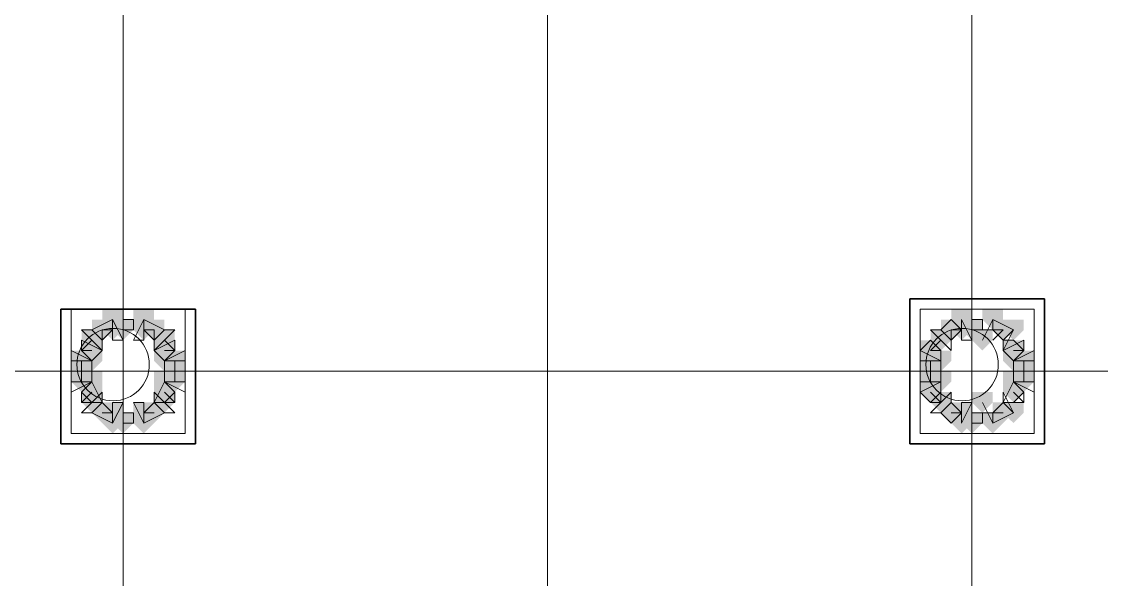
# Model space of a CAD drawing. Header units: millimetres. Extents: x 2315 to 4619, y 1334 to 1897.
# Drawn here: x 3930.9 to 3937.27, y 1537.96 to 1541.26 of the extents above; entities that cross this region are included whole.
import ezdxf

# ---------------------------------------------------------------- set-up
doc = ezdxf.new("R2010")
doc.units = ezdxf.units.MM
for name, color, linetype, true_color in [('PDF_10', 7, 'Continuous', 0x00b85c), ('PDF_AXIS', 7, 'Continuous', 0x00b85c), ('PDF_柱构件', 7, 'Continuous', 0x00b85c), ('PDF_转运站初步方案', 7, 'Continuous', 0x00b85c)]:
    doc.layers.add(name, color=color, linetype=linetype, true_color=true_color)
doc.layers.add('PDF_中心线层', color=1, linetype='Continuous')
doc.layers.add('PDF_粗实线层', color=7, linetype='Continuous')

msp = doc.modelspace()

# ---------------------------------------------------------------- hatches: boundary and pattern name
at = {"layer": 'PDF_10', "transparency": 33554559}
for points in [[(3931.3739, 1539.4974), (3931.3128, 1539.4974), (3931.3128, 1539.4363), (3931.3739, 1539.3752), (3931.4349, 1539.4363), (3931.4349, 1539.4974)], [(3931.3739, 1539.4974), (3931.3128, 1539.4974), (3931.3128, 1539.4363), (3931.3739, 1539.3752), (3931.4349, 1539.4363), (3931.4349, 1539.4974)], [(3931.496, 1539.4974), (3931.4349, 1539.4974), (3931.4349, 1539.4363), (3931.496, 1539.3752), (3931.5571, 1539.4363), (3931.5571, 1539.4974)], [(3931.496, 1539.4974), (3931.4349, 1539.4974), (3931.4349, 1539.4363), (3931.496, 1539.3752), (3931.5571, 1539.4363), (3931.5571, 1539.4974)], [(3931.6793, 1539.4974), (3931.6182, 1539.4974), (3931.6182, 1539.4363), (3931.6793, 1539.3752), (3931.7404, 1539.4363), (3931.7404, 1539.4974)], [(3931.6793, 1539.4974), (3931.6182, 1539.4974), (3931.6182, 1539.4363), (3931.6793, 1539.3752), (3931.7404, 1539.4363), (3931.7404, 1539.4974)], [(3936.3825, 1539.4974), (3936.3214, 1539.4974), (3936.3214, 1539.4363), (3936.3825, 1539.3752), (3936.4436, 1539.4363), (3936.4436, 1539.4974)], [(3936.3825, 1539.4974), (3936.3214, 1539.4974), (3936.3214, 1539.4363), (3936.3825, 1539.3752), (3936.4436, 1539.4363), (3936.4436, 1539.4974)], [(3936.5047, 1539.4974), (3936.4436, 1539.4974), (3936.4436, 1539.4363), (3936.5047, 1539.3752), (3936.5658, 1539.4363), (3936.5658, 1539.4974)], [(3936.5047, 1539.4974), (3936.4436, 1539.4974), (3936.4436, 1539.4363), (3936.5047, 1539.3752), (3936.5658, 1539.4363), (3936.5658, 1539.4974)], [(3936.6879, 1539.4974), (3936.6268, 1539.4974), (3936.6268, 1539.4363), (3936.6879, 1539.3752), (3936.749, 1539.4363), (3936.749, 1539.4974)], [(3936.6879, 1539.4974), (3936.6268, 1539.4974), (3936.6268, 1539.4363), (3936.6879, 1539.3752), (3936.749, 1539.4363), (3936.749, 1539.4974)], [(3931.3128, 1539.3752), (3931.2517, 1539.3752), (3931.2517, 1539.3141), (3931.3128, 1539.253), (3931.3739, 1539.3141), (3931.3739, 1539.3752)], [(3931.3128, 1539.3752), (3931.2517, 1539.3752), (3931.2517, 1539.3141), (3931.3128, 1539.253), (3931.3739, 1539.3141), (3931.3739, 1539.3752)], [(3931.7404, 1539.3752), (3931.6793, 1539.3752), (3931.6793, 1539.3141), (3931.7404, 1539.253), (3931.8014, 1539.3141), (3931.8014, 1539.3752)], [(3931.7404, 1539.3752), (3931.6793, 1539.3752), (3931.6793, 1539.3141), (3931.7404, 1539.253), (3931.8014, 1539.3141), (3931.8014, 1539.3752)], [(3936.2604, 1539.3752), (3936.1993, 1539.3752), (3936.1993, 1539.3141), (3936.2604, 1539.253), (3936.3214, 1539.3141), (3936.3214, 1539.3752)], [(3936.2604, 1539.3752), (3936.1993, 1539.3752), (3936.1993, 1539.3141), (3936.2604, 1539.253), (3936.3214, 1539.3141), (3936.3214, 1539.3752)], [(3936.749, 1539.3752), (3936.6879, 1539.3752), (3936.6879, 1539.3141), (3936.749, 1539.253), (3936.8101, 1539.3141), (3936.8101, 1539.3752)], [(3936.749, 1539.3752), (3936.6879, 1539.3752), (3936.6879, 1539.3141), (3936.749, 1539.253), (3936.8101, 1539.3141), (3936.8101, 1539.3752)], [(3931.2517, 1539.253), (3931.1906, 1539.253), (3931.1906, 1539.192), (3931.2517, 1539.1309), (3931.3128, 1539.192), (3931.3128, 1539.253)], [(3931.2517, 1539.253), (3931.1906, 1539.253), (3931.1906, 1539.192), (3931.2517, 1539.1309), (3931.3128, 1539.192), (3931.3128, 1539.253)], [(3931.2517, 1539.253), (3931.1906, 1539.253), (3931.1906, 1539.192), (3931.2517, 1539.1309), (3931.3128, 1539.192), (3931.3128, 1539.253)], [(3931.8014, 1539.253), (3931.7404, 1539.253), (3931.7404, 1539.192), (3931.8014, 1539.1309), (3931.8625, 1539.192), (3931.8625, 1539.253)], [(3931.8014, 1539.253), (3931.7404, 1539.253), (3931.7404, 1539.192), (3931.8014, 1539.1309), (3931.8625, 1539.192), (3931.8625, 1539.253)], [(3931.8014, 1539.253), (3931.7404, 1539.253), (3931.7404, 1539.192), (3931.8014, 1539.1309), (3931.8625, 1539.192), (3931.8625, 1539.253)], [(3936.2604, 1539.253), (3936.1993, 1539.253), (3936.1993, 1539.192), (3936.2604, 1539.1309), (3936.3214, 1539.192), (3936.3214, 1539.253)], [(3936.2604, 1539.253), (3936.1993, 1539.253), (3936.1993, 1539.192), (3936.2604, 1539.1309), (3936.3214, 1539.192), (3936.3214, 1539.253)], [(3936.8101, 1539.253), (3936.749, 1539.253), (3936.749, 1539.192), (3936.8101, 1539.1309), (3936.8712, 1539.192), (3936.8712, 1539.253)], [(3936.8101, 1539.253), (3936.749, 1539.253), (3936.749, 1539.192), (3936.8101, 1539.1309), (3936.8712, 1539.192), (3936.8712, 1539.253)], [(3931.3128, 1539.1309), (3931.2517, 1539.1309), (3931.2517, 1539.0698), (3931.3128, 1539.0087), (3931.3739, 1539.0698), (3931.3739, 1539.1309)], [(3931.3128, 1539.1309), (3931.2517, 1539.1309), (3931.2517, 1539.0698), (3931.3128, 1539.0087), (3931.3739, 1539.0698), (3931.3739, 1539.1309)], [(3931.7404, 1539.1309), (3931.6793, 1539.1309), (3931.6793, 1539.0698), (3931.7404, 1539.0087), (3931.8014, 1539.0698), (3931.8014, 1539.1309)], [(3931.7404, 1539.1309), (3931.6793, 1539.1309), (3931.6793, 1539.0698), (3931.7404, 1539.0087), (3931.8014, 1539.0698), (3931.8014, 1539.1309)], [(3936.2604, 1539.1309), (3936.1993, 1539.1309), (3936.1993, 1539.0698), (3936.2604, 1539.0087), (3936.3214, 1539.0698), (3936.3214, 1539.1309)], [(3936.2604, 1539.1309), (3936.1993, 1539.1309), (3936.1993, 1539.0698), (3936.2604, 1539.0087), (3936.3214, 1539.0698), (3936.3214, 1539.1309)], [(3936.749, 1539.1309), (3936.6879, 1539.1309), (3936.6879, 1539.0698), (3936.749, 1539.0087), (3936.8101, 1539.0698), (3936.8101, 1539.1309)], [(3936.749, 1539.1309), (3936.6879, 1539.1309), (3936.6879, 1539.0698), (3936.749, 1539.0087), (3936.8101, 1539.0698), (3936.8101, 1539.1309)], [(3931.3739, 1539.0087), (3931.3128, 1539.0087), (3931.3128, 1538.9476), (3931.3739, 1538.8866), (3931.4349, 1538.9476), (3931.4349, 1539.0087)], [(3931.3739, 1539.0087), (3931.3128, 1539.0087), (3931.3128, 1538.9476), (3931.3739, 1538.8866), (3931.4349, 1538.9476), (3931.4349, 1539.0087)], [(3931.3739, 1539.0087), (3931.3128, 1539.0087), (3931.3128, 1538.9476), (3931.3739, 1538.8866), (3931.4349, 1538.9476), (3931.4349, 1539.0087)], [(3931.6793, 1539.0087), (3931.6182, 1539.0087), (3931.6182, 1538.9476), (3931.6793, 1538.8866), (3931.7404, 1538.9476), (3931.7404, 1539.0087)], [(3931.6793, 1539.0087), (3931.6182, 1539.0087), (3931.6182, 1538.9476), (3931.6793, 1538.8866), (3931.7404, 1538.9476), (3931.7404, 1539.0087)], [(3931.6793, 1539.0087), (3931.6182, 1539.0087), (3931.6182, 1538.9476), (3931.6793, 1538.8866), (3931.7404, 1538.9476), (3931.7404, 1539.0087)], [(3936.3825, 1539.0087), (3936.3214, 1539.0087), (3936.3214, 1538.9476), (3936.3825, 1538.8866), (3936.4436, 1538.9476), (3936.4436, 1539.0087)], [(3936.3825, 1539.0087), (3936.3214, 1539.0087), (3936.3214, 1538.9476), (3936.3825, 1538.8866), (3936.4436, 1538.9476), (3936.4436, 1539.0087)], [(3936.3825, 1539.0087), (3936.3214, 1539.0087), (3936.3214, 1538.9476), (3936.3825, 1538.8866), (3936.4436, 1538.9476), (3936.4436, 1539.0087)], [(3936.6879, 1539.0087), (3936.6268, 1539.0087), (3936.6268, 1538.9476), (3936.6879, 1538.8866), (3936.749, 1538.9476), (3936.749, 1539.0087)], [(3936.6879, 1539.0087), (3936.6268, 1539.0087), (3936.6268, 1538.9476), (3936.6879, 1538.8866), (3936.749, 1538.9476), (3936.749, 1539.0087)], [(3931.496, 1538.9476), (3931.4349, 1538.9476), (3931.4349, 1538.8866), (3931.496, 1538.8255), (3931.5571, 1538.8866), (3931.5571, 1538.9476)], [(3931.496, 1538.9476), (3931.4349, 1538.9476), (3931.4349, 1538.8866), (3931.496, 1538.8255), (3931.5571, 1538.8866), (3931.5571, 1538.9476)], [(3936.5047, 1538.9476), (3936.4436, 1538.9476), (3936.4436, 1538.8866), (3936.5047, 1538.8255), (3936.5658, 1538.8866), (3936.5658, 1538.9476)], [(3936.5047, 1538.9476), (3936.4436, 1538.9476), (3936.4436, 1538.8866), (3936.5047, 1538.8255), (3936.5658, 1538.8866), (3936.5658, 1538.9476)]]:
    msp.add_hatch(color=6, dxfattribs=at).paths.add_polyline_path(points)
at = {"layer": 'PDF_柱构件', "transparency": 33554559}
for points in [[(3931.4349, 1539.5584), (3931.3739, 1539.5584), (3931.3739, 1539.4974), (3931.4349, 1539.4363), (3931.496, 1539.4974), (3931.496, 1539.5584)], [(3931.6182, 1539.5584), (3931.5571, 1539.5584), (3931.5571, 1539.4974), (3931.6182, 1539.4363), (3931.6793, 1539.4974), (3931.6793, 1539.5584)], [(3936.4436, 1539.5584), (3936.3825, 1539.5584), (3936.3825, 1539.4974), (3936.4436, 1539.4363), (3936.5047, 1539.4974), (3936.5047, 1539.5584)], [(3936.6268, 1539.5584), (3936.5658, 1539.5584), (3936.5658, 1539.4974), (3936.6268, 1539.4363), (3936.6879, 1539.4974), (3936.6879, 1539.5584)], [(3931.4349, 1539.4974), (3931.3739, 1539.4974), (3931.3739, 1539.4363), (3931.4349, 1539.3752), (3931.496, 1539.4363), (3931.496, 1539.4974)], [(3931.6182, 1539.4974), (3931.5571, 1539.4974), (3931.5571, 1539.4363), (3931.6182, 1539.3752), (3931.6793, 1539.4363), (3931.6793, 1539.4974)], [(3936.4436, 1539.4974), (3936.3825, 1539.4974), (3936.3825, 1539.4363), (3936.4436, 1539.3752), (3936.5047, 1539.4363), (3936.5047, 1539.4974)], [(3936.749, 1539.4974), (3936.6879, 1539.4974), (3936.6879, 1539.4363), (3936.749, 1539.3752), (3936.8101, 1539.4363), (3936.8101, 1539.4974)], [(3931.3128, 1539.4363), (3931.2517, 1539.4363), (3931.2517, 1539.3752), (3931.3128, 1539.3141), (3931.3739, 1539.3752), (3931.3739, 1539.4363)], [(3931.7404, 1539.4363), (3931.6793, 1539.4363), (3931.6793, 1539.3752), (3931.7404, 1539.3141), (3931.8014, 1539.3752), (3931.8014, 1539.4363)], [(3936.3214, 1539.4363), (3936.2604, 1539.4363), (3936.2604, 1539.3752), (3936.3214, 1539.3141), (3936.3825, 1539.3752), (3936.3825, 1539.4363)], [(3936.5658, 1539.4363), (3936.5047, 1539.4363), (3936.5047, 1539.3752), (3936.5658, 1539.3141), (3936.6268, 1539.3752), (3936.6268, 1539.4363)], [(3931.2517, 1539.3141), (3931.1906, 1539.3141), (3931.1906, 1539.253), (3931.2517, 1539.192), (3931.3128, 1539.253), (3931.3128, 1539.3141)], [(3931.3128, 1539.3141), (3931.2517, 1539.3141), (3931.2517, 1539.253), (3931.3128, 1539.192), (3931.3739, 1539.253), (3931.3739, 1539.3141)], [(3931.7404, 1539.3141), (3931.6793, 1539.3141), (3931.6793, 1539.253), (3931.7404, 1539.192), (3931.8014, 1539.253), (3931.8014, 1539.3141)], [(3931.8014, 1539.3141), (3931.7404, 1539.3141), (3931.7404, 1539.253), (3931.8014, 1539.192), (3931.8625, 1539.253), (3931.8625, 1539.3141)], [(3936.2604, 1539.3141), (3936.1993, 1539.3141), (3936.1993, 1539.253), (3936.2604, 1539.192), (3936.3214, 1539.253), (3936.3214, 1539.3141)], [(3936.3214, 1539.3141), (3936.2604, 1539.3141), (3936.2604, 1539.253), (3936.3214, 1539.192), (3936.3825, 1539.253), (3936.3825, 1539.3141)], [(3936.749, 1539.3141), (3936.6879, 1539.3141), (3936.6879, 1539.253), (3936.749, 1539.192), (3936.8101, 1539.253), (3936.8101, 1539.3141)], [(3936.8101, 1539.3141), (3936.749, 1539.3141), (3936.749, 1539.253), (3936.8101, 1539.192), (3936.8712, 1539.253), (3936.8712, 1539.3141)], [(3931.2517, 1539.192), (3931.1906, 1539.192), (3931.1906, 1539.1309), (3931.2517, 1539.0698), (3931.3128, 1539.1309), (3931.3128, 1539.192)], [(3931.3128, 1539.192), (3931.2517, 1539.192), (3931.2517, 1539.1309), (3931.3128, 1539.0698), (3931.3739, 1539.1309), (3931.3739, 1539.192)], [(3931.7404, 1539.192), (3931.6793, 1539.192), (3931.6793, 1539.1309), (3931.7404, 1539.0698), (3931.8014, 1539.1309), (3931.8014, 1539.192)], [(3931.8014, 1539.192), (3931.7404, 1539.192), (3931.7404, 1539.1309), (3931.8014, 1539.0698), (3931.8625, 1539.1309), (3931.8625, 1539.192)], [(3936.2604, 1539.192), (3936.1993, 1539.192), (3936.1993, 1539.1309), (3936.2604, 1539.0698), (3936.3214, 1539.1309), (3936.3214, 1539.192)], [(3936.3214, 1539.192), (3936.2604, 1539.192), (3936.2604, 1539.1309), (3936.3214, 1539.0698), (3936.3825, 1539.1309), (3936.3825, 1539.192)], [(3936.749, 1539.192), (3936.6879, 1539.192), (3936.6879, 1539.1309), (3936.749, 1539.0698), (3936.8101, 1539.1309), (3936.8101, 1539.192)], [(3936.8101, 1539.192), (3936.749, 1539.192), (3936.749, 1539.1309), (3936.8101, 1539.0698), (3936.8712, 1539.1309), (3936.8712, 1539.192)], [(3931.3128, 1539.0698), (3931.2517, 1539.0698), (3931.2517, 1539.0087), (3931.3128, 1538.9476), (3931.3739, 1539.0087), (3931.3739, 1539.0698)], [(3931.7404, 1539.0698), (3931.6793, 1539.0698), (3931.6793, 1539.0087), (3931.7404, 1538.9476), (3931.8014, 1539.0087), (3931.8014, 1539.0698)], [(3936.3214, 1539.0698), (3936.2604, 1539.0698), (3936.2604, 1539.0087), (3936.3214, 1538.9476), (3936.3825, 1539.0087), (3936.3825, 1539.0698)], [(3936.5658, 1539.0698), (3936.5047, 1539.0698), (3936.5047, 1539.0087), (3936.5658, 1538.9476), (3936.6268, 1539.0087), (3936.6268, 1539.0698)], [(3931.4349, 1539.0087), (3931.3739, 1539.0087), (3931.3739, 1538.9476), (3931.4349, 1538.8866), (3931.496, 1538.9476), (3931.496, 1539.0087)], [(3931.6182, 1539.0087), (3931.5571, 1539.0087), (3931.5571, 1538.9476), (3931.6182, 1538.8866), (3931.6793, 1538.9476), (3931.6793, 1539.0087)], [(3936.4436, 1539.0087), (3936.3825, 1539.0087), (3936.3825, 1538.9476), (3936.4436, 1538.8866), (3936.5047, 1538.9476), (3936.5047, 1539.0087)], [(3936.749, 1539.0087), (3936.6879, 1539.0087), (3936.6879, 1538.9476), (3936.749, 1538.8866), (3936.8101, 1538.9476), (3936.8101, 1539.0087)], [(3931.4349, 1538.9476), (3931.3739, 1538.9476), (3931.3739, 1538.8866), (3931.4349, 1538.8255), (3931.496, 1538.8866), (3931.496, 1538.9476)], [(3931.6182, 1538.9476), (3931.5571, 1538.9476), (3931.5571, 1538.8866), (3931.6182, 1538.8255), (3931.6793, 1538.8866), (3931.6793, 1538.9476)], [(3936.4436, 1538.9476), (3936.3825, 1538.9476), (3936.3825, 1538.8866), (3936.4436, 1538.8255), (3936.5047, 1538.8866), (3936.5047, 1538.9476)], [(3936.6268, 1538.9476), (3936.5658, 1538.9476), (3936.5658, 1538.8866), (3936.6268, 1538.8255), (3936.6879, 1538.8866), (3936.6879, 1538.9476)]]:
    msp.add_hatch(color=6, dxfattribs=at).paths.add_polyline_path(points)
at = {"layer": 'PDF_转运站初步方案', "transparency": 33554559}
for points in [[(3931.3739, 1539.4974), (3931.3128, 1539.4974), (3931.3128, 1539.4363), (3931.3739, 1539.3752), (3931.4349, 1539.4363), (3931.4349, 1539.4974)], [(3931.3739, 1539.4974), (3931.3128, 1539.4974), (3931.3128, 1539.4363), (3931.3739, 1539.3752), (3931.4349, 1539.4363), (3931.4349, 1539.4974)], [(3931.496, 1539.4974), (3931.4349, 1539.4974), (3931.4349, 1539.4363), (3931.496, 1539.3752), (3931.5571, 1539.4363), (3931.5571, 1539.4974)], [(3931.496, 1539.4974), (3931.4349, 1539.4974), (3931.4349, 1539.4363), (3931.496, 1539.3752), (3931.5571, 1539.4363), (3931.5571, 1539.4974)], [(3931.6793, 1539.4974), (3931.6182, 1539.4974), (3931.6182, 1539.4363), (3931.6793, 1539.3752), (3931.7404, 1539.4363), (3931.7404, 1539.4974)], [(3931.6793, 1539.4974), (3931.6182, 1539.4974), (3931.6182, 1539.4363), (3931.6793, 1539.3752), (3931.7404, 1539.4363), (3931.7404, 1539.4974)], [(3936.3825, 1539.4974), (3936.3214, 1539.4974), (3936.3214, 1539.4363), (3936.3825, 1539.3752), (3936.4436, 1539.4363), (3936.4436, 1539.4974)], [(3936.3825, 1539.4974), (3936.3214, 1539.4974), (3936.3214, 1539.4363), (3936.3825, 1539.3752), (3936.4436, 1539.4363), (3936.4436, 1539.4974)], [(3936.5047, 1539.4974), (3936.4436, 1539.4974), (3936.4436, 1539.4363), (3936.5047, 1539.3752), (3936.5658, 1539.4363), (3936.5658, 1539.4974)], [(3936.5047, 1539.4974), (3936.4436, 1539.4974), (3936.4436, 1539.4363), (3936.5047, 1539.3752), (3936.5658, 1539.4363), (3936.5658, 1539.4974)], [(3936.6879, 1539.4974), (3936.6268, 1539.4974), (3936.6268, 1539.4363), (3936.6879, 1539.3752), (3936.749, 1539.4363), (3936.749, 1539.4974)], [(3936.6879, 1539.4974), (3936.6268, 1539.4974), (3936.6268, 1539.4363), (3936.6879, 1539.3752), (3936.749, 1539.4363), (3936.749, 1539.4974)], [(3931.3128, 1539.3752), (3931.2517, 1539.3752), (3931.2517, 1539.3141), (3931.3128, 1539.253), (3931.3739, 1539.3141), (3931.3739, 1539.3752)], [(3931.3128, 1539.3752), (3931.2517, 1539.3752), (3931.2517, 1539.3141), (3931.3128, 1539.253), (3931.3739, 1539.3141), (3931.3739, 1539.3752)], [(3931.7404, 1539.3752), (3931.6793, 1539.3752), (3931.6793, 1539.3141), (3931.7404, 1539.253), (3931.8014, 1539.3141), (3931.8014, 1539.3752)], [(3931.7404, 1539.3752), (3931.6793, 1539.3752), (3931.6793, 1539.3141), (3931.7404, 1539.253), (3931.8014, 1539.3141), (3931.8014, 1539.3752)], [(3936.2604, 1539.3752), (3936.1993, 1539.3752), (3936.1993, 1539.3141), (3936.2604, 1539.253), (3936.3214, 1539.3141), (3936.3214, 1539.3752)], [(3936.2604, 1539.3752), (3936.1993, 1539.3752), (3936.1993, 1539.3141), (3936.2604, 1539.253), (3936.3214, 1539.3141), (3936.3214, 1539.3752)], [(3936.749, 1539.3752), (3936.6879, 1539.3752), (3936.6879, 1539.3141), (3936.749, 1539.253), (3936.8101, 1539.3141), (3936.8101, 1539.3752)], [(3936.749, 1539.3752), (3936.6879, 1539.3752), (3936.6879, 1539.3141), (3936.749, 1539.253), (3936.8101, 1539.3141), (3936.8101, 1539.3752)], [(3931.2517, 1539.253), (3931.1906, 1539.253), (3931.1906, 1539.192), (3931.2517, 1539.1309), (3931.3128, 1539.192), (3931.3128, 1539.253)], [(3931.2517, 1539.253), (3931.1906, 1539.253), (3931.1906, 1539.192), (3931.2517, 1539.1309), (3931.3128, 1539.192), (3931.3128, 1539.253)], [(3931.8014, 1539.253), (3931.7404, 1539.253), (3931.7404, 1539.192), (3931.8014, 1539.1309), (3931.8625, 1539.192), (3931.8625, 1539.253)], [(3931.8014, 1539.253), (3931.7404, 1539.253), (3931.7404, 1539.192), (3931.8014, 1539.1309), (3931.8625, 1539.192), (3931.8625, 1539.253)], [(3936.2604, 1539.253), (3936.1993, 1539.253), (3936.1993, 1539.192), (3936.2604, 1539.1309), (3936.3214, 1539.192), (3936.3214, 1539.253)], [(3936.2604, 1539.253), (3936.1993, 1539.253), (3936.1993, 1539.192), (3936.2604, 1539.1309), (3936.3214, 1539.192), (3936.3214, 1539.253)], [(3936.8101, 1539.253), (3936.749, 1539.253), (3936.749, 1539.192), (3936.8101, 1539.1309), (3936.8712, 1539.192), (3936.8712, 1539.253)], [(3936.8101, 1539.253), (3936.749, 1539.253), (3936.749, 1539.192), (3936.8101, 1539.1309), (3936.8712, 1539.192), (3936.8712, 1539.253)], [(3931.3128, 1539.1309), (3931.2517, 1539.1309), (3931.2517, 1539.0698), (3931.3128, 1539.0087), (3931.3739, 1539.0698), (3931.3739, 1539.1309)], [(3931.3128, 1539.1309), (3931.2517, 1539.1309), (3931.2517, 1539.0698), (3931.3128, 1539.0087), (3931.3739, 1539.0698), (3931.3739, 1539.1309)], [(3931.7404, 1539.1309), (3931.6793, 1539.1309), (3931.6793, 1539.0698), (3931.7404, 1539.0087), (3931.8014, 1539.0698), (3931.8014, 1539.1309)], [(3931.7404, 1539.1309), (3931.6793, 1539.1309), (3931.6793, 1539.0698), (3931.7404, 1539.0087), (3931.8014, 1539.0698), (3931.8014, 1539.1309)], [(3936.2604, 1539.1309), (3936.1993, 1539.1309), (3936.1993, 1539.0698), (3936.2604, 1539.0087), (3936.3214, 1539.0698), (3936.3214, 1539.1309)], [(3936.2604, 1539.1309), (3936.1993, 1539.1309), (3936.1993, 1539.0698), (3936.2604, 1539.0087), (3936.3214, 1539.0698), (3936.3214, 1539.1309)], [(3936.749, 1539.1309), (3936.6879, 1539.1309), (3936.6879, 1539.0698), (3936.749, 1539.0087), (3936.8101, 1539.0698), (3936.8101, 1539.1309)], [(3936.749, 1539.1309), (3936.6879, 1539.1309), (3936.6879, 1539.0698), (3936.749, 1539.0087), (3936.8101, 1539.0698), (3936.8101, 1539.1309)], [(3931.3739, 1539.0087), (3931.3128, 1539.0087), (3931.3128, 1538.9476), (3931.3739, 1538.8866), (3931.4349, 1538.9476), (3931.4349, 1539.0087)], [(3931.3739, 1539.0087), (3931.3128, 1539.0087), (3931.3128, 1538.9476), (3931.3739, 1538.8866), (3931.4349, 1538.9476), (3931.4349, 1539.0087)], [(3931.6793, 1539.0087), (3931.6182, 1539.0087), (3931.6182, 1538.9476), (3931.6793, 1538.8866), (3931.7404, 1538.9476), (3931.7404, 1539.0087)], [(3931.6793, 1539.0087), (3931.6182, 1539.0087), (3931.6182, 1538.9476), (3931.6793, 1538.8866), (3931.7404, 1538.9476), (3931.7404, 1539.0087)], [(3936.3825, 1539.0087), (3936.3214, 1539.0087), (3936.3214, 1538.9476), (3936.3825, 1538.8866), (3936.4436, 1538.9476), (3936.4436, 1539.0087)], [(3936.3825, 1539.0087), (3936.3214, 1539.0087), (3936.3214, 1538.9476), (3936.3825, 1538.8866), (3936.4436, 1538.9476), (3936.4436, 1539.0087)], [(3936.6879, 1539.0087), (3936.6268, 1539.0087), (3936.6268, 1538.9476), (3936.6879, 1538.8866), (3936.749, 1538.9476), (3936.749, 1539.0087)], [(3936.6879, 1539.0087), (3936.6268, 1539.0087), (3936.6268, 1538.9476), (3936.6879, 1538.8866), (3936.749, 1538.9476), (3936.749, 1539.0087)], [(3931.496, 1538.9476), (3931.4349, 1538.9476), (3931.4349, 1538.8866), (3931.496, 1538.8255), (3931.5571, 1538.8866), (3931.5571, 1538.9476)], [(3931.496, 1538.9476), (3931.4349, 1538.9476), (3931.4349, 1538.8866), (3931.496, 1538.8255), (3931.5571, 1538.8866), (3931.5571, 1538.9476)], [(3936.5047, 1538.9476), (3936.4436, 1538.9476), (3936.4436, 1538.8866), (3936.5047, 1538.8255), (3936.5658, 1538.8866), (3936.5658, 1538.9476)], [(3936.5047, 1538.9476), (3936.4436, 1538.9476), (3936.4436, 1538.8866), (3936.5047, 1538.8255), (3936.5658, 1538.8866), (3936.5658, 1538.9476)]]:
    msp.add_hatch(color=6, dxfattribs=at).paths.add_polyline_path(points)

# ---------------------------------------------------------------- linework, layer by layer
at = {"layer": 'PDF_10', "color": 6, "lineweight": 18}
for points in [[(3931.5571, 1539.4363), (3931.496, 1539.4363), (3931.496, 1539.4974)], [(3936.5047, 1539.4974), (3936.5047, 1539.4363), (3936.5658, 1539.4363)], [(3931.4349, 1539.4363), (3931.3739, 1539.4363), (3931.3739, 1539.3752)], [(3931.6793, 1539.3752), (3931.6793, 1539.4363), (3931.6182, 1539.4363)], [(3936.3825, 1539.3752), (3936.3825, 1539.4363), (3936.4436, 1539.4363)], [(3936.6268, 1539.4363), (3936.6879, 1539.4363), (3936.6268, 1539.3752)], [(3931.3128, 1539.3752), (3931.2517, 1539.3141), (3931.3128, 1539.3141)], [(3931.7404, 1539.3141), (3931.8014, 1539.3141), (3931.7404, 1539.3752)], [(3936.3214, 1539.3141), (3936.2604, 1539.3141), (3936.3214, 1539.3752)], [(3936.749, 1539.3752), (3936.8101, 1539.3141), (3936.749, 1539.3141)], [(3931.2517, 1539.253), (3931.2517, 1539.1309)], [(3931.8014, 1539.1309), (3931.8014, 1539.253)], [(3936.2604, 1539.1309), (3936.2604, 1539.253)], [(3936.8101, 1539.253), (3936.8101, 1539.1309)], [(3936.2604, 1539.192), (3936.1993, 1539.192)], [(3936.749, 1539.192), (3936.8101, 1539.192)], [(3931.2517, 1539.0698), (3931.3128, 1539.0087)], [(3931.3128, 1539.0698), (3931.2517, 1539.0087)], [(3931.7404, 1539.0087), (3931.8014, 1539.0698)], [(3931.7404, 1539.0698), (3931.8014, 1539.0087)], [(3936.3214, 1539.0087), (3936.2604, 1539.0698)], [(3936.3214, 1539.0698), (3936.2604, 1539.0087)], [(3936.8101, 1539.0698), (3936.749, 1539.0087)], [(3936.749, 1539.0698), (3936.8101, 1539.0087)], [(3931.3739, 1538.9476), (3931.4349, 1538.9476)], [(3931.496, 1538.9476), (3931.496, 1538.8866), (3931.5571, 1538.8866)], [(3931.6182, 1538.9476), (3931.6793, 1538.9476)], [(3936.4436, 1538.9476), (3936.3825, 1538.9476)], [(3936.5658, 1538.8866), (3936.5047, 1538.8866), (3936.5047, 1538.9476)], [(3936.6879, 1538.9476), (3936.6268, 1538.9476), (3936.6879, 1538.9476)]]:
    msp.add_lwpolyline(points, dxfattribs=at)
at = {"layer": 'PDF_AXIS', "color": 6, "lineweight": 18}
for points in [[(3931.1906, 1538.8255), (3931.1906, 1539.5584), (3931.8625, 1539.5584), (3931.8625, 1538.8255)], [(3936.8712, 1538.8255), (3936.8712, 1539.5584), (3936.1993, 1539.5584), (3936.1993, 1538.8255)]]:
    msp.add_lwpolyline(points, close=True, dxfattribs=at)
at = {"layer": 'PDF_中心线层', "color": 6, "lineweight": 18}
msp.add_lwpolyline([(3934.0004, 1535.7103), (3934.0004, 1547.6822)], close=True, dxfattribs=at)
for points in [[(3931.496, 1547.1325), (3931.496, 1536.2601)], [(3936.5047, 1547.1325), (3936.5047, 1536.2601)], [(3939.4977, 1539.192), (3928.5641, 1539.192)]]:
    msp.add_lwpolyline(points, dxfattribs=at)
at = {"layer": 'PDF_柱构件', "color": 6, "lineweight": 18}
for points in [[(3931.4349, 1539.4363), (3931.3739, 1539.3752), (3931.3128, 1539.4363), (3931.4349, 1539.4974)], [(3931.4349, 1539.4974), (3931.496, 1539.3752), (3931.4349, 1539.3752)], [(3931.5571, 1539.4363), (3931.496, 1539.4363), (3931.496, 1539.4974), (3931.5571, 1539.4974)], [(3931.6182, 1539.4974), (3931.6182, 1539.3752), (3931.5571, 1539.3752)], [(3931.6793, 1539.3752), (3931.6182, 1539.4363), (3931.6182, 1539.4974), (3931.7404, 1539.4363)], [(3936.3825, 1539.3752), (3936.4436, 1539.4363), (3936.3825, 1539.4974), (3936.3214, 1539.4363)], [(3936.4436, 1539.4974), (3936.4436, 1539.3752), (3936.5047, 1539.3752)], [(3936.5047, 1539.4363), (3936.5658, 1539.4363), (3936.5658, 1539.4974), (3936.5047, 1539.4974)], [(3936.6268, 1539.4974), (3936.5658, 1539.3752)], [(3936.6268, 1539.4363), (3936.6879, 1539.3752), (3936.749, 1539.4363), (3936.6268, 1539.4974)], [(3931.3128, 1539.4363), (3931.3739, 1539.3752), (3931.3739, 1539.3141), (3931.2517, 1539.4363)], [(3931.8014, 1539.4363), (3931.6793, 1539.3141), (3931.6793, 1539.3752), (3931.7404, 1539.4363)], [(3936.2604, 1539.4363), (3936.3825, 1539.3141), (3936.3825, 1539.3752), (3936.3214, 1539.4363)], [(3936.749, 1539.4363), (3936.6879, 1539.3752), (3936.6879, 1539.3141)], [(3931.1906, 1539.3141), (3931.3128, 1539.253), (3931.1906, 1539.253)], [(3931.3739, 1539.3141), (3931.3128, 1539.253), (3931.2517, 1539.3141), (3931.2517, 1539.3752)], [(3931.7404, 1539.253), (3931.6793, 1539.3141), (3931.8014, 1539.3752), (3931.8014, 1539.3141)], [(3931.8625, 1539.253), (3931.7404, 1539.253), (3931.8625, 1539.3141)], [(3936.3214, 1539.253), (3936.3214, 1539.3141), (3936.2604, 1539.3752), (3936.1993, 1539.3141)], [(3936.1993, 1539.253), (3936.3214, 1539.253), (3936.1993, 1539.3141)], [(3936.6879, 1539.3141), (3936.749, 1539.253), (3936.8101, 1539.3141), (3936.8101, 1539.3752)], [(3936.8712, 1539.3141), (3936.749, 1539.253), (3936.8712, 1539.253)], [(3931.3128, 1539.253), (3931.3128, 1539.1309), (3931.1906, 1539.1309), (3931.1906, 1539.253)], [(3931.7404, 1539.1309), (3931.7404, 1539.253), (3931.8625, 1539.253), (3931.8625, 1539.1309)], [(3936.3214, 1539.1309), (3936.3214, 1539.253), (3936.1993, 1539.253), (3936.1993, 1539.1309)], [(3936.749, 1539.253), (3936.749, 1539.1309), (3936.8712, 1539.1309), (3936.8712, 1539.253)], [(3931.1906, 1539.1309), (3931.3128, 1539.1309), (3931.1906, 1539.0698)], [(3931.3128, 1539.1309), (3931.3739, 1539.0087), (3931.2517, 1539.0087), (3931.2517, 1539.0698)], [(3931.6793, 1539.0087), (3931.7404, 1539.1309), (3931.8014, 1539.0698), (3931.8014, 1539.0087)], [(3931.8625, 1539.0698), (3931.7404, 1539.1309), (3931.8625, 1539.1309)], [(3936.1993, 1539.0698), (3936.3214, 1539.1309), (3936.1993, 1539.1309)], [(3936.3214, 1539.0087), (3936.3214, 1539.1309), (3936.1993, 1539.0698), (3936.2604, 1539.0087)], [(3936.749, 1539.1309), (3936.6879, 1539.0087), (3936.8101, 1539.0087), (3936.8101, 1539.0698)], [(3936.8712, 1539.1309), (3936.749, 1539.1309), (3936.8712, 1539.0698)], [(3931.2517, 1538.9476), (3931.3739, 1539.0698), (3931.3739, 1539.0087), (3931.3128, 1538.9476)], [(3931.7404, 1538.9476), (3931.6793, 1539.0087), (3931.6793, 1539.0698), (3931.8014, 1538.9476)], [(3936.3214, 1538.9476), (3936.3825, 1539.0087), (3936.3825, 1539.0698), (3936.2604, 1538.9476)], [(3936.749, 1538.9476), (3936.6879, 1539.0698), (3936.6879, 1539.0087)], [(3931.3739, 1539.0087), (3931.4349, 1538.9476), (3931.4349, 1538.8866), (3931.3128, 1538.9476)], [(3931.4349, 1538.8866), (3931.4349, 1539.0087), (3931.496, 1539.0087)], [(3931.6182, 1538.8866), (3931.5571, 1539.0087), (3931.6182, 1539.0087)], [(3931.6182, 1538.9476), (3931.6793, 1539.0087), (3931.7404, 1538.9476), (3931.6182, 1538.8866)], [(3936.4436, 1538.9476), (3936.3825, 1539.0087), (3936.3214, 1538.9476), (3936.3825, 1538.8866)], [(3936.4436, 1538.8866), (3936.5047, 1539.0087), (3936.4436, 1539.0087)], [(3936.6268, 1538.8866), (3936.5658, 1539.0087)], [(3936.6879, 1539.0087), (3936.6268, 1538.9476), (3936.6268, 1538.8866), (3936.749, 1538.9476)], [(3931.496, 1538.9476), (3931.5571, 1538.9476), (3931.5571, 1538.8866), (3931.496, 1538.8866)], [(3936.5658, 1538.9476), (3936.5047, 1538.9476), (3936.5047, 1538.8866), (3936.5658, 1538.8866)]]:
    msp.add_lwpolyline(points, close=True, dxfattribs=at)
for points in [[(3936.5658, 1539.4363), (3936.6268, 1539.4363)], [(3936.6879, 1539.3752), (3936.749, 1539.3752)], [(3936.749, 1539.0087), (3936.6879, 1539.0087)], [(3936.6268, 1538.9476), (3936.5658, 1538.9476)]]:
    msp.add_lwpolyline(points, dxfattribs=at)
at = {"layer": 'PDF_粗实线层', "color": 6, "lineweight": 35}
for points in [[(3936.9322, 1538.7644), (3936.1382, 1538.7644), (3936.1382, 1539.6195), (3936.9322, 1539.6195)], [(3931.1295, 1538.7644), (3931.9236, 1538.7644), (3931.9236, 1539.5584), (3931.1295, 1539.5584)]]:
    msp.add_lwpolyline(points, close=True, dxfattribs=at)
at = {"layer": 'PDF_转运站初步方案', "color": 6, "lineweight": 18}
for centre in [(3931.4374, 1539.2318), (3931.4374, 1539.2318), (3936.4462, 1539.2318), (3936.4462, 1539.2318)]:
    msp.add_circle(centre, 0.2138, dxfattribs=at)

doc.saveas('drawing.dxf')
